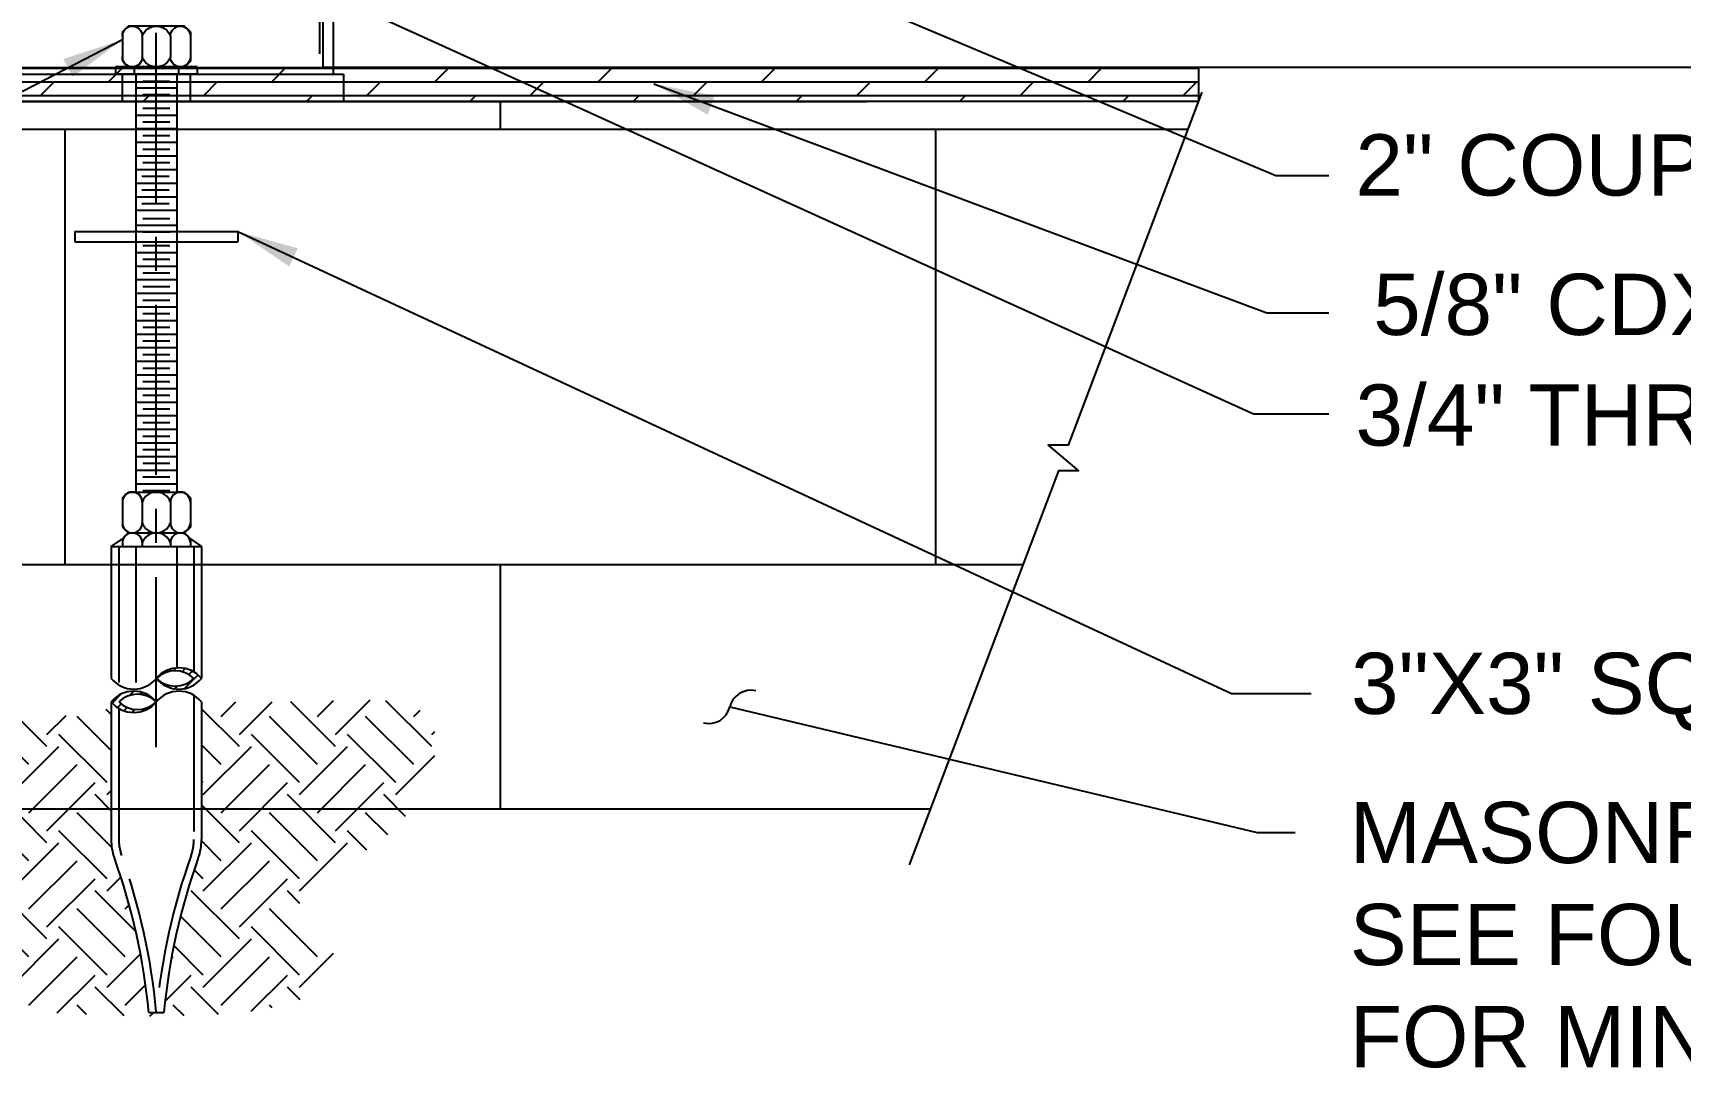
# Model space of a CAD drawing. Header units: inches. Extents: x -1316 to 22433, y -200 to 8737.
# Drawn here: x 1903.42 to 1933.68, y 694.88 to 713.9 of the extents above; entities that cross this region are included whole.
import ezdxf

# ---------------------------------------------------------------- set-up
doc = ezdxf.new("R2010")
doc.units = ezdxf.units.IN
doc.header["$LTSCALE"] = 10
doc.header["$MEASUREMENT"] = 0
doc.header["$PDMODE"] = 34
doc.header["$PDSIZE"] = 18
for name, pattern in [('BENCHMARK DETAIL W FLOOR ADPTR-BWT$0$HIDDEN', [0.375, 0.25, -0.125]), ('CENTER', [2, 1.25, -0.25, 0.25, -0.25]), ('HIDDEN', [0.375, 0.25, -0.125])]:
    doc.linetypes.add(name, pattern=pattern)
doc.layers.get('0').update_dxf_attribs({"linetype": 'CONTINUOUS'})
doc.layers.get('DefPoints').update_dxf_attribs({"linetype": 'CONTINUOUS'})
for name, color, linetype in [('A-', 1, 'CONTINUOUS'), ('S-DIMS', 4, 'CONTINUOUS'), ('S-FLOR', 7, 'CONTINUOUS'), ('S-FOUND', 7, 'CONTINUOUS'), ('S-HATCH', 5, 'CONTINUOUS'), ('S-HDWR', 104, 'CONTINUOUS'), ('S-TXT', 222, 'CONTINUOUS')]:
    doc.layers.add(name, color=color, linetype=linetype)
doc.layers.add('VIEWPORT', color=14, linetype='CONTINUOUS', plot=False)
doc.styles.add('style1', font='arial.ttf')
doc.dimstyles.new('1', dxfattribs={"dimtxt": 1.125, "dimasz": 1.125, "dimexe": 0.18, "dimexo": 1, "dimgap": 1, "dimtad": 0, "dimtih": 1, "dimtoh": 1, "dimdec": 4, "dimrnd": 1, "dimzin": 0, "dimdsep": 46, "dimlunit": 4, "dimtxsty": 'style1', "dimcen": 0.09, "dimadec": 0, "dimazin": 0, "dimtfac": 1, "dimtdec": 4, "dimtix": 1, "dimtofl": 0, "dimtmove": 2, "dimatfit": 3, "dimfxl": 1, "dimtolj": 1, "dimtzin": 0, "dimarcsym": 0})
pattern_1 = [(45, (-1e-13, -0.5), (-0.0883883, 0.0883883), [])]

# ---------------------------------------------------------------- blocks, each defined once
blk = doc.blocks.new('*X508')
at = {"color": 0}
for p, q in [((219.071, 795.096), (219.674, 795.699)), ((220.507, 795.427), (220.798, 795.719)), ((220.838, 795.096), (221.475, 795.732)), ((222.606, 794.875), (221.764, 795.717)), ((215.535, 795.096), (215.887, 795.448)), ((216.715, 794.8), (216.088, 795.427)), ((216.715, 795.463), (216.625, 795.553)), ((219.071, 794.875), (218.375, 795.57)), ((218.739, 795.427), (219.008, 795.696)), ((220.507, 794.543), (219.623, 795.427)), ((220.838, 794.875), (220.017, 795.696)), ((222.275, 794.543), (221.391, 795.427)), ((222.275, 795.427), (222.392, 795.544)), ((213.767, 794.875), (213.503, 795.14)), ((213.767, 795.096), (213.913, 795.241)), ((214.872, 794.212), (213.988, 795.096)), ((215.204, 794.543), (214.417, 795.33)), ((215.535, 794.875), (215.032, 795.378)), ((216.64, 794.212), (215.756, 795.096)), ((220.176, 794.212), (219.292, 795.096)), ((221.943, 794.212), (221.059, 795.096)), ((222.606, 795.096), (222.662, 795.151)), ((212.035, 794.689), (212.221, 794.875)), ((213.104, 794.212), (212.355, 794.962)), ((213.436, 794.543), (212.924, 795.055)), ((213.104, 793.991), (213.988, 794.875)), ((214.872, 793.991), (215.756, 794.875)), ((218.739, 794.543), (218.375, 794.908)), ((218.408, 793.991), (219.292, 794.875)), ((220.176, 793.991), (221.059, 794.875)), ((211.779, 793.77), (212.552, 794.543)), ((213.436, 793.659), (214.32, 794.543)), ((215.204, 793.659), (216.088, 794.543)), ((218.739, 793.659), (219.623, 794.543)), ((220.507, 793.659), (221.391, 794.543)), ((221.943, 793.991), (222.662, 794.71)), ((212.006, 793.334), (212.884, 794.212)), ((213.767, 793.328), (214.651, 794.212)), ((215.535, 793.328), (216.419, 794.212)), ((218.408, 794.212), (218.375, 794.245)), ((219.071, 793.328), (219.955, 794.212)), ((220.838, 793.328), (221.722, 794.212)), ((213.767, 793.107), (212.884, 793.991)), ((215.535, 793.107), (214.651, 793.991)), ((216.715, 793.695), (216.419, 793.991)), ((216.64, 793.991), (216.715, 794.066)), ((220.838, 793.107), (219.955, 793.991)), ((222.126, 793.587), (221.722, 793.991)), ((213.436, 792.775), (212.552, 793.659)), ((215.204, 792.775), (214.32, 793.659)), ((216.725, 793.022), (216.088, 793.659)), ((219.071, 793.107), (218.375, 793.803)), ((220.507, 792.775), (219.623, 793.659)), ((221.798, 793.252), (221.391, 793.659)), ((213.104, 792.444), (212.221, 793.328)), ((214.872, 792.444), (213.988, 793.328)), ((216.64, 792.444), (215.756, 793.328)), ((220.176, 792.444), (219.292, 793.328)), ((221.415, 792.972), (221.059, 793.328)), ((212.211, 793.098), (212.221, 793.107)), ((213.104, 792.223), (213.988, 793.107)), ((214.872, 792.223), (215.756, 793.107)), ((218.739, 792.775), (218.375, 793.14)), ((218.408, 792.223), (219.292, 793.107)), ((220.176, 792.223), (221.059, 793.107)), ((212.411, 792.634), (212.552, 792.775)), ((213.436, 791.892), (214.32, 792.775)), ((215.204, 791.892), (216.088, 792.775)), ((218.739, 791.892), (219.623, 792.775)), ((212, 791.56), (212.884, 792.444)), ((213.767, 791.56), (214.651, 792.444)), ((215.535, 791.56), (216.419, 792.444)), ((216.64, 792.223), (216.893, 792.476)), ((218.186, 792.443), (218.187, 792.444)), ((218.408, 792.444), (218.241, 792.611)), ((219.071, 791.56), (219.955, 792.444)), ((213.767, 791.339), (212.884, 792.223)), ((215.535, 791.339), (214.651, 792.223)), ((217.168, 791.474), (216.419, 792.223)), ((219.071, 791.339), (218.187, 792.223)), ((220.184, 791.993), (219.955, 792.223)), ((213.436, 791.008), (212.552, 791.892)), ((215.204, 791.008), (214.32, 791.892)), ((216.971, 791.008), (216.088, 791.892)), ((216.971, 791.892), (217.045, 791.965)), ((220.507, 791.008), (219.623, 791.892)), ((213.104, 790.676), (212.221, 791.56)), ((214.872, 790.676), (213.988, 791.56)), ((216.64, 790.676), (215.756, 791.56)), ((218.739, 791.008), (217.99, 791.757)), ((220.176, 790.676), (219.292, 791.56)), ((212, 791.339), (211.936, 791.403)), ((211.988, 791.106), (212.221, 791.339)), ((213.104, 790.455), (213.988, 791.339)), ((214.872, 790.455), (215.756, 791.339)), ((218.408, 790.676), (217.867, 791.217)), ((218.408, 790.455), (219.292, 791.339)), ((212.288, 790.743), (212.552, 791.008)), ((213.565, 790.253), (214.32, 791.008)), ((215.204, 790.124), (216.088, 791.008)), ((216.64, 790.455), (217.253, 791.068)), ((217.82, 790.972), (217.855, 791.008)), ((218.739, 790.124), (219.623, 791.008)), ((220.176, 790.455), (220.799, 791.078)), ((212.714, 790.507), (212.884, 790.676)), ((214.126, 790.151), (214.651, 790.676)), ((215.723, 789.98), (216.419, 790.676)), ((217.706, 790.196), (218.187, 790.676)), ((219.289, 790.011), (219.955, 790.676)), ((212.901, 790.437), (212.884, 790.455)), ((215.07, 790.036), (214.651, 790.455)), ((216.951, 789.924), (216.419, 790.455)), ((216.971, 790.124), (217.346, 790.498)), ((218.69, 789.952), (218.187, 790.455)), ((220.19, 790.22), (219.955, 790.455)), ((216.264, 789.948), (216.088, 790.124)), ((217.428, 789.918), (217.498, 789.988)), ((218.055, 789.924), (217.855, 790.124)), ((219.672, 790.075), (219.623, 790.124))]:
    blk.add_line(p, q, dxfattribs=at)
blk = doc.blocks.new('*D681')
at = {"layer": 'DefPoints', "color": 0, "transparency": 16777216}
for p in [(-3.816, 6.526), (-0.625, 6.526), (-0.375, -0.5)]:
    blk.add_point(p, dxfattribs=at)
at = {"layer": 'S-DIMS', "color": 0, "lineweight": -2, "transparency": 16777216}
for p, q in [((-1.625, 6.526), (-3.996, 6.526)), ((-3.816, 0.625), (-3.816, 5.401)), ((-1.375, -0.5), (-3.996, -0.5))]:
    blk.add_line(p, q, dxfattribs=at)
at = {"layer": 'S-DIMS', "color": 0, "transparency": 16777216}
for points in [[(-4.003, 5.401), (-3.628, 5.401), (-3.816, 6.526)], [(-4.003, 0.625), (-3.628, 0.625), (-3.816, -0.5)]]:
    blk.add_solid(points, dxfattribs=at)
blk = doc.blocks.new('BENCHMARK DETAIL W FLOOR ADPTR-BWT$0$3-4NUTSV')
for p, q in [((-0.625, 0.643), (-0.518, 0.75)), ((-0.625, 0.643), (-0.625, 0.107)), ((-0.518, 0.75), (0.518, 0.75)), ((0.625, 0.643), (0.518, 0.75)), ((0.625, 0.643), (0.625, 0.107)), ((-0.259, 0.567), (-0.259, 0.183)), ((0.259, 0.567), (0.259, 0.183)), ((-0.625, 0.107), (-0.518, 0)), ((-0.518, 0), (0.518, 0)), ((0.625, 0.107), (0.518, 0))]:
    blk.add_line(p, q)
for centre, radius, start, end in [((-0.442, 0.567), 0.183, 0, 180), ((0, 0.475), 0.275, 19.4712, 160.5288), ((0.442, 0.567), 0.183, 0, 180), ((-0.442, 0.183), 0.183, 180, 0), ((0, 0.275), 0.275, 199.4712, 340.5288), ((0.442, 0.183), 0.183, 180, 0)]:
    blk.add_arc(centre, radius, start, end)
blk = doc.blocks.new('BENCHMARK DETAIL W FLOOR ADPTR-BWT$0$3-4WASSV')
for p, q in [((-0.75, 0.134), (0.75, 0.134)), ((-0.75, 0.134), (-0.75, 0)), ((-0.75, 0), (0.75, 0)), ((-0.406, 0.134), (-0.406, 0)), ((0.406, 0.134), (0.406, 0)), ((0.75, 0.134), (0.75, 0))]:
    blk.add_line(p, q)
blk = doc.blocks.new('FLOOR')
at = {"layer": 'S-FLOR'}
for p in [(6.125, -12.5), (33.727, -16)]:
    blk.add_line(p, (6.125, -16), dxfattribs=at)
blk = doc.blocks.new('4 IN FLOOR ADAPTOR AND POLE')
at = {"layer": 'S-HDWR', "linetype": 'HIDDEN'}
for p, q in [((3, -2.5), (3, -16.625)), ((-0.625, -17.125, -0.031), (-0.625, -16.625, -0.022)), ((0.625, -17.125, -0.031), (0.625, -16.625, -0.022))]:
    blk.add_line(p, q, dxfattribs=at)
at = {"layer": 'S-HDWR'}
for p, q in [((3.25, -2.5), (3.25, -16.625)), ((-3.438, -16.625), (3.438, -16.625)), ((3.438, -16.625), (3.438, -17.125)), ((-3.438, -17.125), (3.438, -17.125))]:
    blk.add_line(p, q, dxfattribs=at)
blk = doc.blocks.new('CRLSP WITH POLE')
at = {"layer": 'S-HATCH'}
h = blk.add_hatch(dxfattribs=at)
h.set_pattern_fill('DOLMIT', color=256, style=0)
h.set_pattern_definition([(0, (-21.69723, -0.5), (0, 0.25), []), (45, (-21.6972, -0.5), (-0.5, 0.5), [0.353553, -0.707108])])
h.paths.add_polyline_path([(-21.69723, -0.5), (-21.69723, 0.125), (19.14692, 0.125), (19.14692, -0.5)])
h = blk.add_hatch(dxfattribs=at)
h.set_pattern_fill('CMU_RUNNING', color=256, style=0, pattern_type=2)
h.set_pattern_definition([(0, (0, 0.125), (0, 8), []), (90, (0, 0.125), (-8, 8), [8, -8])])
h.paths.add_polyline_path([(-21.69723, -0.5), (-19.50756, -7.00797), (-19.7932, -7.23596), (-19.06247, -7.25387), (-19.34811, -7.48186), (-17.32324, -13.5), (14.22344, -13.5), (16.57679, -7.2862), (16.94223, -7.29094), (16.38843, -6.81387), (16.75388, -6.81861), (19.14692, -0.5)])
h = blk.add_hatch(dxfattribs=at)
h.set_pattern_fill('ANSI31', color=256, style=0)
h.set_pattern_definition(pattern_1)
edge = h.paths.add_edge_path()
edge.add_arc((0.415, -10.76157), 0.53786, 219.504364, 320.495636)
edge.add_arc((0.415, -11.44588), 0.53786, 39.504364, 140.495636)
h.paths.add_polyline_path([(0, -11.10373, 0.40708641), (0.69, -11.10373, 0.40708641)])
h = blk.add_hatch(dxfattribs=at)
h.set_pattern_fill('ANSI31', color=256, style=0)
h.set_pattern_definition(pattern_1)
edge = h.paths.add_edge_path()
edge.add_arc((-0.415, -11.87534), 0.53786, 39.504364, 140.495636)
edge.add_arc((-0.415, -11.19103), 0.53786, 219.504364, 320.495636)
h.paths.add_polyline_path([(-0.69, -11.53318, 0.40708641), (0, -11.53318, 0.40708641)])
blk.add_line((0.25888, -8.61147), (0.25888, -8.67841))
at = {"linetype": 'Continuous'}
blk.add_lwpolyline([(19.21067, -0.33167), (16.75388, -6.81861), (16.38843, -6.81387), (16.94223, -7.29094), (16.57679, -7.2862), (13.83383, -14.52873)], dxfattribs=at)
at = {"layer": 'S-FOUND'}
for p, q in [((-14.89416, -0.5), (-0.375, -0.5)), ((0.375, -0.5), (13.04584, -0.5))]:
    blk.add_line(p, q, dxfattribs=at)
blk.add_lwpolyline([(-21.69723, -0.5), (-21.69723, 0.125), (19.14692, 0.125), (19.14692, -0.5)], close=True, dxfattribs=at)
at = {"layer": 'S-HATCH'}
for p, q in [((-0.375, 0), (0.375, 0)), ((-0.375, -0.25), (0.375, -0.25)), ((-0.25, -0.125), (0.25, -0.125)), ((-0.375, -0.5), (0.375, -0.5)), ((-0.25, -0.375), (0.25, -0.375)), ((-0.375, -0.75), (0.375, -0.75)), ((-0.25, -0.625), (0.25, -0.625)), ((-0.25, -0.875), (0.25, -0.875)), ((-0.375, -1), (0.375, -1)), ((-0.25, -1.125), (0.25, -1.125)), ((-0.375, -1.25), (0.375, -1.25)), ((-0.375, -1.5), (0.375, -1.5)), ((-0.25, -1.375), (0.25, -1.375)), ((-0.375, -1.75), (0.375, -1.75)), ((-0.25, -1.625), (0.25, -1.625)), ((-0.39006, -2), (0.35994, -2)), ((-0.26506, -1.875), (0.23494, -1.875)), ((-0.39006, -2.25), (0.35994, -2.25)), ((-0.26506, -2.125), (0.23494, -2.125)), ((-0.26506, -2.375), (0.23494, -2.375)), ((-0.39006, -2.5), (0.35994, -2.5)), ((-0.25, -2.64898), (0.25, -2.64898)), ((-0.375, -2.77398), (0.375, -2.77398)), ((-0.25, -2.89898), (0.25, -2.89898)), ((-0.375, -3.27398), (0.375, -3.27398)), ((-0.25, -3.14898), (0.25, -3.14898)), ((-0.375, -3.52398), (0.375, -3.52398)), ((-0.25, -3.39898), (0.25, -3.39898)), ((-0.375, -3.77398), (0.375, -3.77398)), ((-0.25, -3.64898), (0.25, -3.64898)), ((-0.25, -3.89898), (0.25, -3.89898)), ((-0.375, -4.02398), (0.375, -4.02398)), ((-0.25, -4.14898), (0.25, -4.14898)), ((-0.375, -4.27398), (0.375, -4.27398)), ((-0.375, -4.52398), (0.375, -4.52398)), ((-0.25, -4.39898), (0.25, -4.39898)), ((-0.375, -4.77398), (0.375, -4.77398)), ((-0.25, -4.64898), (0.25, -4.64898)), ((-0.375, -5.02398), (0.375, -5.02398)), ((-0.25, -4.89898), (0.25, -4.89898)), ((-0.375, -5.27398), (0.375, -5.27398)), ((-0.25, -5.14898), (0.25, -5.14898)), ((-0.25, -5.39898), (0.25, -5.39898)), ((-0.375, -5.52398), (0.375, -5.52398)), ((-0.25, -5.64898), (0.25, -5.64898)), ((-0.375, -5.77398), (0.375, -5.77398)), ((-0.375, -6.02398), (0.375, -6.02398)), ((-0.25, -5.89898), (0.25, -5.89898)), ((-0.375, -6.27398), (0.375, -6.27398)), ((-0.25, -6.14898), (0.25, -6.14898)), ((-0.375, -6.52398), (0.375, -6.52398)), ((-0.25, -6.39898), (0.25, -6.39898)), ((-0.25, -6.64898), (0.25, -6.64898)), ((-0.375, -6.77398), (0.375, -6.77398)), ((-0.25, -6.89898), (0.25, -6.89898)), ((-0.375, -7.02398), (0.375, -7.02398)), ((-0.25, -7.14898), (0.25, -7.14898)), ((-0.375, -7.27398), (0.375, -7.27398)), ((-0.375, -7.52398), (0.375, -7.52398)), ((-0.25, -7.39898), (0.25, -7.39898)), ((-0.25, -7.64898), (0.25, -7.64898))]:
    blk.add_line(p, q, dxfattribs=at)
at = {"layer": 'S-HDWR'}
for p, q in [((-0.375, 0), (-0.375, -7.67841)), ((0.375, 0), (0.375, -7.67841)), ((-1.5, -2.89207), (1.5, -2.89207)), ((-1.5, -3.07957), (1.5, -3.07957)), ((-0.625, -8.53565), (-0.51777, -8.42841)), ((-0.51777, -8.42841), (0.51777, -8.42841)), ((0.625, -8.53565), (0.51777, -8.42841)), ((-0.83, -8.67841), (-0.625, -8.53565)), ((-0.83, -8.67841), (-0.83, -11.10373)), ((-0.83, -8.67841), (0.83, -8.67841)), ((-0.625, -8.53565), (-0.625, -8.67841)), ((-0.25888, -8.61147), (-0.25888, -8.67841)), ((0.625, -8.53565), (0.83, -8.67841)), ((0.625, -8.53565), (0.625, -8.67841)), ((0.83, -8.67841), (0.83, -11.10373)), ((-0.83, -11.53318), (-0.83, -14.06416)), ((0.83, -11.53318), (0.83, -14.06416)), ((-0.14, -17.24171), (0.14, -17.24171))]:
    blk.add_line(p, q, dxfattribs=at)
at = {"layer": 'S-HDWR', "linetype": 'Continuous'}
for p, q in [((-1.5, -2.89207), (-1.5, -3.07957)), ((1.5, -2.89207), (1.5, -3.07957))]:
    blk.add_line(p, q, dxfattribs=at)
at = {"layer": 'S-HDWR', "linetype": 'BENCHMARK DETAIL W FLOOR ADPTR-BWT$0$HIDDEN'}
for p, q in [((-0.69, -8.67841), (-0.69, -11.22382)), ((-0.375, -8.67841), (-0.375, -11.29794)), ((0.375, -8.67841), (0.375, -10.90951)), ((0.69, -8.67841), (0.69, -10.98364)), ((0.69, -11.41309), (0.69, -14.06416)), ((-0.69, -11.65327), (-0.69, -14.06416))]:
    blk.add_line(p, q, dxfattribs=at)
at = {"layer": 'S-HDWR'}
for centre, radius, start, end in [((-0.44194, -8.61147), 0.18306, 0, 180), ((0, -8.703), 0.27459, 19.471221, 160.528779), ((0.44194, -8.61147), 0.18306, 0, 180), ((-0.415, -10.76157), 0.53786, 219.504364, 320.495636), ((0.415, -11.44588), 0.53786, 39.504364, 140.495636), ((0.345, -11.45725), 0.49397, 45.698859, 134.301141), ((0.345, -10.75021), 0.49397, 225.698859, 314.301141), ((0.415, -10.76157), 0.53786, 219.504364, 320.495636), ((-0.415, -11.87534), 0.53786, 39.504364, 140.495636), ((-0.345, -11.8867), 0.49397, 45.698859, 134.301141), ((0.415, -11.87534), 0.53786, 39.504364, 140.495636), ((-0.415, -11.19103), 0.53786, 219.504364, 320.495636), ((-0.345, -11.17966), 0.49397, 225.698859, 314.301141), ((0.17, -14.06416), 1, 180, 199.724494), ((-0.17, -14.06416), 1, 340.275506, 0), ((-11.70932, -18.32331), 11.61977, 5.340952, 19.724494), ((11.70932, -18.32331), 11.61977, 160.275506, 174.659048)]:
    blk.add_arc(centre, radius, start, end, dxfattribs=at)
at = {"layer": 'S-HDWR', "linetype": 'BENCHMARK DETAIL W FLOOR ADPTR-BWT$0$HIDDEN'}
for centre, radius, start, end in [((0.17, -14.06416), 0.86, 180, 199.724494), ((-0.17, -14.06416), 0.86, 340.275506, 0), ((-11.70932, -18.32331), 11.75977, 5.340952, 19.724494), ((11.70932, -18.32331), 11.75977, 160.275506, 174.659048)]:
    blk.add_arc(centre, radius, start, end, dxfattribs=at)
at = {"layer": 'VIEWPORT'}
for points in [[(19.14692, -0.5), (-21.69723, -0.5)], [(-17.32324, -13.5), (14.22344, -13.5)]]:
    blk.add_lwpolyline(points, dxfattribs=at)
at = {"layer": 'S-HATCH'}
blk.add_blockref('*X508', (-217.54495, -807.22925), dxfattribs=at)
at = {"layer": 'S-HDWR', "xscale": -1}
for name, p in [('BENCHMARK DETAIL W FLOOR ADPTR-BWT$0$3-4NUTSV', (0, 0.134)), ('BENCHMARK DETAIL W FLOOR ADPTR-BWT$0$3-4WASSV', (0, 0))]:
    blk.add_blockref(name, p, dxfattribs=at)
at = {"layer": 'S-HDWR'}
blk.add_blockref('BENCHMARK DETAIL W FLOOR ADPTR-BWT$0$3-4NUTSV', (0, -8.42841), dxfattribs=at)
at = {"layer": 'S-TXT', "char_height": 1.125, "attachment_point": 1, "style": 'style1'}
for s, insert in [('\\A1;2" COUPLING', (22.03433, -1.10427)), ('5/8" CDX P.T. SILL PLATE', (22.36016, -3.66671)), ('\\A1;3/4" THREADED ROD', (22.03433, -5.70032)), ('3"X3" SQ. STEEL PLATE', (21.95285, -10.63095))]:
    blk.add_mtext(s, dxfattribs=dict(at, insert=insert))
at = {"layer": 'S-TXT', "insert": (21.92859, -13.37096), "char_height": 1.125, "width": 23.7874178, "attachment_point": 1, "style": 'style1'}
blk.add_mtext('\\A1;MASONRY SUPPORT COLUMN- SEE FOUNDATION LAYOUT FOR MINIMUM COLUMN SIZE ', dxfattribs=at)
at = {"layer": 'S-DIMS'}
dim = blk.add_linear_dim(base=(-3.81552, 6.52605), p1=(-0.375, -0.5), p2=(-0.625, 6.52605), angle=90, text=' ', dimstyle='1', dxfattribs=at)
dim.commit()
dim.dimension.update_dxf_attribs({"geometry": '*D681', "text_midpoint": (-3.81552, -0.22815), "dimtype": 160})
at = {"layer": 'S-TXT', "annotation_type": 0, "has_hookline": 1}
for points, hookline_direction in [([(0.625, 6.52605), (20.56806, -1.86164), (21.54555, -1.86164)], 0), ([(0.375, 2.74576), (20.16076, -6.23776), (21.54555, -6.23776)], 0), ([(-0.625, 0.634), (-21.69723, -10.2787), (-22.98424, -10.2787)], 1), ([(9.1412, -0.17622), (20.40511, -4.38313), (21.54555, -4.38313)], 0), ([(1.5, -2.89207), (19.75345, -11.38159), (21.21972, -11.38159)], 0)]:
    blk.add_leader(points, dimstyle='1', dxfattribs=dict(at, hookline_direction=hookline_direction))
at = {"layer": 'S-TXT', "annotation_type": 0, "has_hookline": 1, "hookline_direction": 0, "text_width": 23.5851}
blk.add_leader([(10.53595, -11.62666), (20.2294, -13.93346), (20.92859, -13.93346)], dimstyle='1', override={"dimgap": 1, "dimtad": 0, "dimldrblk": 'Integral'}, dxfattribs=at)
blk = doc.blocks.new('*U680')
at = {"layer": 'S-HATCH', "linetype": 'CENTER', "ltscale": 0.25}
blk.add_lwpolyline([(5.836, -14.922), (5.836, 58.225)], dxfattribs=at)
at = {"layer": 'A-'}
for name, p in [('4 IN FLOOR ADAPTOR AND POLE', (5.837, 14.067)), ('CRLSP WITH POLE', (5.837, -2.558)), ('FLOOR', (2.774, 13.567))]:
    blk.add_blockref(name, p, dxfattribs=at)

msp = doc.modelspace()

# ---------------------------------------------------------------- block references
at = {"layer": 'A-'}
msp.add_blockref('*U680', (1899.84725, 715.69895), dxfattribs=at)

doc.saveas('drawing.dxf')
